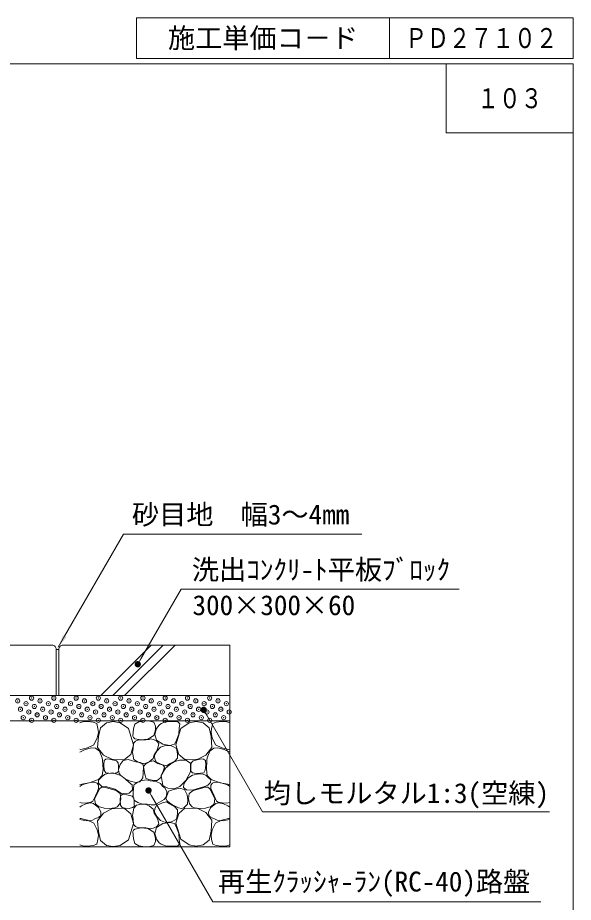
# Model space of a CAD drawing. Units: millimetres at full size, sheet at 1:10; details may follow other scales. Extents: x 5368 to 8106, y 2197 to 4063.
# Drawn here: x 7444 to 8106, y 3011 to 4063 of the extents above; entities that cross this region are included whole.
import ezdxf
from ezdxf.enums import TextEntityAlignment as Align

# ---------------------------------------------------------------- set-up
doc = ezdxf.new("R2010")
doc.units = ezdxf.units.MM
doc.header["$LTSCALE"] = 10
doc.header["$PDMODE"] = 32
doc.header["$PDSIZE"] = 5
doc.linetypes.add('USER1', pattern=[50, 37.5, -12.5])
for name, color, linetype, lineweight in [('_0-0_', 7, 'Continuous', 13), ('ハッチ', 4, 'Continuous', 13), ('寸法', 1, 'Continuous', 13), ('本体', 7, 'Continuous', 13)]:
    doc.layers.add(name, color=color, linetype=linetype, lineweight=lineweight)
doc.styles.add('ＭＳ ゴシック', font='')
doc.styles.get('ＭＳ ゴシック').set_extended_font_data('MS Gothic')

# ---------------------------------------------------------------- blocks, each defined once
blk = doc.blocks.new('filled_dot')
at = {"color": 0, "linetype": 'Continuous', "lineweight": -2, "const_width": 1.25}
blk.add_lwpolyline([(-0.625, 0, 1), (0.625, 0, 1)], format="xyb", close=True, dxfattribs=at)
blk = doc.blocks.new('filled_arrow')
at = {"color": 0, "linetype": 'Continuous', "lineweight": -2}
blk.add_solid([(7.5, 1.25), (0, 0), (7.5, -1.25)], dxfattribs=at)

msp = doc.modelspace()

# ---------------------------------------------------------------- linework, layer by layer
at = {"layer": '_0-0_'}
for p, q in [((7585.95, 4063.23), (8106.06, 4063.23)), ((7585.95, 4063.23), (7585.95, 4014.86)), ((7887.15, 4063.23), (7887.15, 4014.86)), ((8106.06, 4063.23), (8106.06, 4014.86)), ((7585.95, 4014.86), (8106.06, 4014.86)), ((7954.72, 4008.37), (7954.72, 3926.37)), ((8106.06, 3926.37), (7954.72, 3926.37))]:
    msp.add_line(p, q, dxfattribs=at)
at = {"layer": '_0-0_', "color": 6}
msp.add_lwpolyline([(8106.06, 4008.37), (5367.94, 4008.37), (5367.94, 2196.56), (8106.06, 2196.56)], close=True, dxfattribs=at)
at = {"layer": 'ハッチ'}
for p, q in [((7603.39, 3316.54), (7543.39, 3256.54)), ((7617.54, 3316.54), (7557.54, 3256.54))]:
    msp.add_line(p, q, dxfattribs=at)
at = {"layer": 'ハッチ', "linetype": 'USER1'}
msp.add_line((7631.68, 3316.54), (7571.68, 3256.54), dxfattribs=at)
at = {"layer": 'ハッチ'}
for points in [[(7539.01, 3206.33), (7540.42, 3212.5), (7539.86, 3217.56), (7538.45, 3223.18), (7534.24, 3224.86), (7527.49, 3225.7), (7521.87, 3225.42), (7518.24, 3224.01)], [(7676.06, 3206.33), (7674.66, 3212.5), (7675.22, 3217.56), (7676.63, 3223.18), (7680.84, 3224.86), (7687.58, 3225.7), (7693.2, 3225.42), (7696.84, 3224.01)], [(7518.24, 3192.88), (7519.62, 3192.57), (7527.49, 3194.53), (7535.08, 3198.18), (7539.01, 3206.33)], [(7696.84, 3192.88), (7695.45, 3192.57), (7687.58, 3194.53), (7680, 3198.18), (7676.06, 3206.33)], [(7544.91, 3182.46), (7541.82, 3190.32), (7537.05, 3193.97), (7532.27, 3194.53), (7524.68, 3192.57), (7518.24, 3189.28)], [(7670.16, 3182.46), (7673.25, 3190.32), (7678.03, 3193.97), (7682.81, 3194.53), (7690.39, 3192.57), (7696.84, 3189.28)], [(7518.24, 3150.88), (7529.52, 3152.88), (7540.42, 3156.62), (7544.91, 3161.68), (7546.01, 3169.12), (7545.48, 3179.65), (7544.91, 3182.46)], [(7696.84, 3150.88), (7685.55, 3152.88), (7674.66, 3156.62), (7670.16, 3161.68), (7669.07, 3169.12), (7669.6, 3179.65), (7670.16, 3182.46)], [(7533.87, 3130.83), (7536.8, 3137.34), (7539.24, 3142.38), (7540.71, 3145.96), (7540.71, 3149.87), (7538.76, 3152.47), (7535.83, 3153.61), (7530.62, 3153.12), (7524.59, 3151.66), (7520.2, 3150.03), (7518.24, 3148.42)], [(7681.2, 3130.83), (7678.27, 3137.34), (7675.83, 3142.38), (7674.37, 3145.96), (7674.37, 3149.87), (7676.32, 3152.47), (7679.25, 3153.61), (7684.46, 3153.12), (7690.48, 3151.66), (7694.88, 3150.03), (7696.84, 3148.42)], [(7518.24, 3129.25), (7521.66, 3128.39), (7527.36, 3128.88), (7531.92, 3129.86), (7533.87, 3130.83)], [(7541.03, 3111.96), (7543.15, 3113.91), (7543.48, 3117.82), (7541.03, 3123.02), (7537.13, 3126.11), (7534.69, 3128.07), (7530.94, 3128.88), (7525.48, 3127.92), (7520.47, 3125.49), (7518.24, 3123.88)], [(7674.04, 3111.96), (7671.93, 3113.91), (7671.6, 3117.82), (7674.04, 3123.02), (7677.95, 3126.11), (7680.39, 3128.07), (7684.14, 3128.88), (7689.59, 3127.92), (7694.61, 3125.49), (7696.84, 3123.88)], [(7696.84, 3129.25), (7693.41, 3128.39), (7687.72, 3128.88), (7683.16, 3129.86), (7681.2, 3130.83)], [(7518.24, 3109.34), (7518.32, 3109.31), (7526.2, 3107.74), (7533.38, 3108.54), (7536.31, 3109.85), (7539.24, 3110.98), (7541.03, 3111.96)], [(7518.24, 3110.2), (7519.62, 3110.52), (7527.49, 3108.55), (7535.08, 3104.9), (7539.01, 3096.76)], [(7696.84, 3109.34), (7696.76, 3109.31), (7688.88, 3107.74), (7681.69, 3108.54), (7678.76, 3109.85), (7675.83, 3110.98), (7674.04, 3111.96)], [(7696.84, 3110.2), (7695.45, 3110.52), (7687.58, 3108.55), (7680, 3104.9), (7676.06, 3096.76)], [(7539.01, 3096.76), (7540.42, 3090.58), (7539.86, 3085.52), (7538.45, 3079.91), (7534.24, 3078.22), (7527.49, 3077.38), (7521.87, 3077.66), (7518.24, 3079.07)], [(7676.06, 3096.76), (7674.66, 3090.58), (7675.22, 3085.52), (7676.63, 3079.91), (7680.84, 3078.22), (7687.58, 3077.38), (7693.2, 3077.66), (7696.84, 3079.07)]]:
    msp.add_lwpolyline(points, dxfattribs=at)
for points in [[(7558.17, 3225.57), (7549.99, 3224.13), (7542.77, 3218.36), (7540.37, 3207.78), (7539.4, 3194.8), (7546.62, 3185.66), (7556.25, 3180.85), (7571.65, 3180.37), (7578.86, 3186.62), (7582.23, 3198.16), (7576.46, 3217.4), (7566.35, 3224.13)], [(7581.52, 3208.12), (7582.18, 3216.91), (7583.72, 3222.63), (7588.56, 3225.27), (7595.82, 3226.36), (7601.54, 3226.14), (7606.59, 3225.05), (7608.35, 3220.21), (7608.35, 3216.03), (7606.59, 3209), (7599.34, 3204.83), (7591.2, 3203.95), (7583.72, 3205.27), (7582.18, 3206.58)], [(7615.09, 3223.34), (7621.4, 3225.6), (7634.77, 3225.6), (7637.29, 3223.08), (7636.54, 3217.79), (7636.03, 3210.73), (7632.75, 3201.66), (7630.99, 3198.63), (7625.44, 3197.37), (7617.11, 3198.88), (7609.8, 3203.42), (7607.78, 3210.48), (7609.54, 3217.54), (7612.82, 3221.57)], [(7656.91, 3225.57), (7665.09, 3224.13), (7672.31, 3218.36), (7674.71, 3207.78), (7675.67, 3194.8), (7668.46, 3185.66), (7658.83, 3180.85), (7643.43, 3180.37), (7636.21, 3186.62), (7632.84, 3198.16), (7638.62, 3217.4), (7648.72, 3224.13)], [(7581.64, 3195.5), (7582.82, 3200.4), (7584.59, 3202.36), (7587.53, 3203.54), (7596.95, 3203.93), (7601.08, 3204.52), (7603.04, 3205.11), (7606.96, 3203.93), (7609.91, 3202.36), (7612.26, 3199.42), (7611.48, 3195.5), (7610.11, 3190.98), (7606.96, 3186.28), (7605.59, 3181.77), (7601.08, 3177.84), (7596.76, 3176.27), (7591.85, 3175.69), (7587.63, 3177.4), (7582.63, 3180.39), (7580.86, 3189.02), (7581.64, 3193.73)], [(7610.5, 3190.79), (7614.42, 3195.1), (7620.39, 3197.37), (7627.2, 3196.87), (7629.22, 3196.11), (7633.26, 3193.59), (7634.77, 3187.29), (7634.52, 3182.25), (7631.49, 3178.72), (7625.18, 3175.19), (7621.4, 3172.92), (7616.61, 3174.18), (7609.8, 3177.2), (7607.55, 3180.78), (7607.16, 3184.71), (7608.93, 3188.04)], [(7564.44, 3168.44), (7564.44, 3172.5), (7564.1, 3176.55), (7561.9, 3179.09), (7555.31, 3180.61), (7551.59, 3181.45), (7549.39, 3180.95), (7547.19, 3179.26), (7546.86, 3174.19), (7547.36, 3167.77), (7549.19, 3164.71), (7552.88, 3164.09), (7557.96, 3163.78), (7562.42, 3164.71), (7564.61, 3166.58)], [(7567.03, 3161.52), (7565.29, 3164.03), (7564.27, 3168.76), (7566.22, 3174.4), (7570.11, 3179.48), (7576.07, 3180.35), (7585.04, 3177.96), (7590.22, 3176.84), (7593.18, 3175.12), (7594.23, 3172.07), (7593.76, 3164.44), (7593.48, 3158.77), (7589.62, 3154.06), (7584.97, 3153.18), (7578.07, 3154.92), (7572.48, 3157.61)], [(7594.23, 3172.07), (7596.85, 3175.32), (7602.15, 3178.34), (7606.05, 3178.92), (7611.32, 3175.61), (7617.76, 3173.85), (7619.12, 3171.32), (7617.37, 3166.83), (7614.24, 3158.84), (7610.54, 3155.53), (7606.44, 3155.53), (7600.34, 3156.82), (7596.85, 3158.29), (7596.03, 3161.49), (7595.53, 3165.2)], [(7631.95, 3178.25), (7637.01, 3179.65), (7640.94, 3179.93), (7644.59, 3179.65), (7649.93, 3176), (7649.93, 3165.89), (7644.59, 3155.5), (7637.55, 3148.61), (7631.34, 3145.93), (7622.95, 3146.27), (7617.34, 3149.6), (7615.37, 3161.4), (7620.15, 3170.1), (7626.33, 3175.16)], [(7650.64, 3168.44), (7650.64, 3172.5), (7650.98, 3176.55), (7653.18, 3179.09), (7659.77, 3180.61), (7663.49, 3181.45), (7665.69, 3180.95), (7667.88, 3179.26), (7668.22, 3174.19), (7667.71, 3167.77), (7665.89, 3164.71), (7662.2, 3164.09), (7657.12, 3163.78), (7652.66, 3164.71), (7650.47, 3166.58)], [(7581.05, 3144.32), (7580.45, 3150.29), (7577.08, 3152.99), (7572.48, 3157.61), (7567.03, 3161.52), (7557.72, 3164.77), (7551.82, 3164.03), (7547.76, 3162.55), (7544.62, 3159.79), (7540.37, 3156.1), (7540.74, 3152.22), (7544.62, 3148.35), (7550.6, 3148.1), (7560.15, 3145.32), (7568.11, 3140.15), (7577.07, 3140.55)], [(7641.91, 3147.27), (7642.08, 3151.13), (7643.76, 3153.81), (7647.12, 3158.34), (7652.66, 3161.78), (7659.89, 3163.63), (7664.81, 3163.01), (7668.2, 3161.78), (7670.81, 3159.48), (7674.35, 3156.4), (7674.04, 3153.17), (7670.81, 3149.95), (7666.04, 3147.95), (7662.81, 3147.18), (7652.49, 3144.08), (7645.44, 3144.59)], [(7560.08, 3122.86), (7562.85, 3124.16), (7566.1, 3127.74), (7567.24, 3133.6), (7566.43, 3139.94), (7561.71, 3143.68), (7552.76, 3146.12), (7547.71, 3147.75), (7544.29, 3147.75), (7541.85, 3145.64), (7538.43, 3138.8), (7535.83, 3133.76), (7536.8, 3127.74), (7540.38, 3124.65), (7547.22, 3122.7), (7553.41, 3122.21)], [(7583.12, 3150.85), (7587.29, 3153.62), (7590.32, 3155.22), (7597.59, 3156.16), (7602.03, 3155.35), (7609.3, 3154.55), (7614.41, 3151.99), (7616.7, 3148.9), (7619.8, 3146.34), (7621.81, 3142.17), (7621.41, 3136.53), (7618.72, 3132.76), (7613.34, 3129.8), (7607.68, 3126.71), (7603.38, 3126.57), (7598.4, 3127.38), (7591.67, 3127.78), (7587.36, 3129.4), (7583.6, 3131.95), (7581.98, 3135.85), (7581.98, 3142.17), (7582.65, 3149.44)], [(7655, 3122.86), (7652.23, 3124.16), (7648.97, 3127.74), (7647.83, 3133.6), (7648.65, 3139.94), (7653.37, 3143.68), (7662.32, 3146.12), (7667.37, 3147.75), (7670.79, 3147.75), (7673.23, 3145.64), (7676.65, 3138.8), (7679.25, 3133.76), (7678.27, 3127.74), (7674.69, 3124.65), (7667.86, 3122.7), (7661.67, 3122.21)], [(7583.11, 3126.85), (7583.11, 3130.7), (7582.79, 3134.55), (7580.7, 3136.96), (7574.44, 3138.4), (7570.9, 3139.21), (7568.82, 3138.72), (7566.73, 3137.12), (7566.41, 3132.3), (7566.89, 3126.2), (7568.62, 3123.3), (7572.13, 3122.71), (7576.95, 3122.42), (7581.19, 3123.3), (7583.27, 3125.08)], [(7625.46, 3128.65), (7622.27, 3131.17), (7620.93, 3134.19), (7622.61, 3139.22), (7623.79, 3142.74), (7628.82, 3144.59), (7637.21, 3146.27), (7642.92, 3144.92), (7646.28, 3138.55), (7646.95, 3132.51), (7646.61, 3127.31), (7642.08, 3123.12), (7639.23, 3122.11), (7635.87, 3122.95), (7628.82, 3126.64)], [(7581.64, 3107.59), (7582.82, 3102.68), (7584.59, 3100.72), (7587.53, 3099.54), (7596.95, 3099.15), (7601.08, 3098.56), (7603.04, 3097.97), (7606.96, 3099.15), (7609.91, 3100.72), (7612.26, 3103.66), (7611.48, 3107.59), (7610.11, 3112.1), (7606.96, 3116.81), (7605.59, 3121.32), (7601.08, 3125.24), (7596.76, 3126.81), (7591.85, 3127.4), (7585.96, 3126.22), (7582.63, 3122.69), (7580.86, 3114.06), (7581.64, 3109.35)], [(7610.5, 3112.29), (7614.42, 3107.98), (7620.39, 3105.71), (7627.2, 3106.22), (7629.22, 3106.97), (7633.26, 3109.49), (7634.77, 3115.8), (7634.52, 3120.84), (7631.49, 3124.37), (7625.18, 3127.9), (7621.4, 3130.16), (7616.61, 3128.9), (7609.8, 3125.88), (7607.55, 3122.3), (7607.16, 3118.37), (7608.93, 3115.04)], [(7558.17, 3076.94), (7549.99, 3078.39), (7542.77, 3084.16), (7540.37, 3094.74), (7539.4, 3107.72), (7546.62, 3116.86), (7556.25, 3121.67), (7571.65, 3122.15), (7578.86, 3115.9), (7582.23, 3104.36), (7576.46, 3085.12), (7566.35, 3078.39)], [(7656.91, 3077.51), (7665.09, 3078.95), (7672.31, 3084.72), (7674.71, 3095.3), (7675.67, 3108.29), (7668.46, 3117.42), (7658.83, 3122.23), (7643.43, 3122.71), (7636.21, 3116.46), (7632.84, 3104.92), (7638.62, 3085.68), (7648.72, 3078.95)], [(7615.09, 3079.75), (7621.4, 3077.48), (7634.77, 3077.48), (7637.29, 3080), (7636.54, 3085.29), (7636.03, 3092.35), (7632.75, 3101.43), (7630.99, 3104.45), (7625.44, 3105.71), (7617.11, 3104.2), (7609.8, 3099.66), (7607.78, 3092.6), (7609.54, 3085.55), (7612.82, 3081.51)], [(7581.52, 3094.96), (7582.18, 3086.17), (7583.72, 3080.45), (7588.56, 3077.82), (7595.82, 3076.72), (7601.54, 3076.94), (7606.59, 3078.04), (7608.35, 3082.87), (7608.35, 3087.05), (7606.59, 3094.08), (7599.34, 3098.26), (7591.2, 3099.13), (7583.72, 3097.82), (7582.18, 3096.5)]]:
    msp.add_lwpolyline(points, close=True, dxfattribs=at)
for p in [(7444.28, 3250.28), (7460.86, 3253.59), (7470.8, 3250.28), (7487.37, 3253.59), (7497.32, 3250.28), (7513.89, 3253.59), (7523.83, 3250.28), (7540.4, 3253.59), (7550.35, 3250.28), (7566.92, 3253.59), (7576.86, 3250.28), (7593.44, 3253.59), (7603.38, 3250.28), (7619.95, 3253.59), (7629.9, 3250.28), (7646.47, 3253.59), (7656.41, 3250.28), (7672.99, 3253.59), (7682.93, 3250.28), (7447.6, 3240.33), (7454.23, 3246.96), (7464.17, 3243.65), (7474.11, 3240.33), (7480.74, 3246.96), (7490.69, 3243.65), (7500.63, 3240.33), (7507.26, 3246.96), (7517.2, 3243.65), (7527.15, 3240.33), (7533.78, 3246.96), (7543.72, 3243.65), (7553.66, 3240.33), (7560.29, 3246.96), (7570.24, 3243.65), (7580.18, 3240.33), (7586.81, 3246.96), (7596.75, 3243.65), (7606.7, 3240.33), (7613.33, 3246.96), (7623.27, 3243.65), (7633.21, 3240.33), (7639.84, 3246.96), (7649.79, 3243.65), (7659.73, 3240.33), (7666.36, 3246.96), (7676.3, 3243.65), (7686.25, 3240.33), (7692.87, 3246.96), (7450.91, 3230.39), (7457.54, 3237.02), (7467.48, 3233.7), (7477.43, 3230.39), (7484.06, 3237.02), (7494, 3233.7), (7503.94, 3230.39), (7510.57, 3237.02), (7520.52, 3233.7), (7530.46, 3230.39), (7537.09, 3237.02), (7547.03, 3233.7), (7556.98, 3230.39), (7563.61, 3237.02), (7573.55, 3233.7), (7583.49, 3230.39), (7590.12, 3237.02), (7600.07, 3233.7), (7610.01, 3230.39), (7616.64, 3237.02), (7626.58, 3233.7), (7636.53, 3230.39), (7643.16, 3237.02), (7653.1, 3233.7), (7663.04, 3230.39), (7669.67, 3237.02), (7679.62, 3233.7), (7689.56, 3230.39), (7696.19, 3237.02), (7460.86, 3227.08), (7487.37, 3227.08), (7513.89, 3227.08), (7540.4, 3227.08), (7566.92, 3227.08), (7593.44, 3227.08), (7619.95, 3227.08), (7646.47, 3227.08), (7672.99, 3227.08)]:
    msp.add_point(p, dxfattribs=at)
at = {"layer": '寸法'}
for p, q in [((7570.32, 3448.63), (7854.33, 3448.63)), ((7638.81, 3383.18), (7970.03, 3383.18)), ((7735.9, 3118.2), (8077.76, 3118.2)), ((7676.68, 3011.05), (8067.54, 3011.05))]:
    msp.add_line(p, q, dxfattribs=at)
for points in [[(7492.7, 3314.17), (7500.2, 3327.16), (7570.32, 3448.63)], [(7587.27, 3293.91), (7591.02, 3300.41), (7638.81, 3383.18)], [(7665.79, 3239.63), (7669.54, 3233.13), (7735.9, 3118.2)], [(7600.11, 3143.67), (7603.86, 3137.18), (7676.68, 3011.05)]]:
    msp.add_lwpolyline(points, dxfattribs=at)
at = {"layer": '本体'}
for p, q in [((7485.26, 3316.54), (7045.26, 3316.54)), ((7498.26, 3316.54), (7696.95, 3316.54)), ((7696.95, 3076.54), (7696.95, 3316.54)), ((7490.26, 3256.54), (7490.26, 3311.54)), ((7490.26, 3311.54), (7493.26, 3311.54)), ((7493.26, 3256.54), (7493.26, 3311.54)), ((6907.52, 3256.54), (7696.95, 3256.54)), ((6907.52, 3226.54), (7696.95, 3226.54)), ((6907.52, 3076.54), (7696.95, 3076.54))]:
    msp.add_line(p, q, dxfattribs=at)
for centre, start, end in [((7485.26, 3311.54), 359.99804, 90.00081), ((7498.26, 3311.54), 89.99919, 180.00196)]:
    msp.add_arc(centre, 5, start, end, dxfattribs=at)

# ---------------------------------------------------------------- block references
at = {"layer": '寸法'}
for name, p, xscale, yscale, rotation in [('filled_arrow', (7492.7, 3314.17), 2, 2, 60), ('filled_dot', (7587.27, 3293.91), 3, 3, 60), ('filled_dot', (7665.79, 3239.63), 3, 3, 300), ('filled_dot', (7600.11, 3143.67), 3, 3, 300)]:
    msp.add_blockref(name, p, dxfattribs=dict(at, xscale=xscale, yscale=yscale, rotation=rotation))

# ---------------------------------------------------------------- texts
at = {"layer": '_0-0_', "style": 'ＭＳ ゴシック'}
msp.add_text('施工単価コ－ド', height=23.74, dxfattribs=at).set_placement((7736.55, 4039.05), align=Align.MIDDLE_CENTER)
at = {"layer": '_0-0_', "style": 'ＭＳ ゴシック', "width": 0.8}
for s, p in [('ＰＤ２７１０２', (7996.61, 4039.05)), ('１０３', (8030.39, 3967.37))]:
    msp.add_text(s, height=23.74, dxfattribs=at).set_placement(p, align=Align.MIDDLE_CENTER)
at = {"layer": '寸法', "color": 3, "style": 'ＭＳ ゴシック'}
for s, p in [('砂目地\u3000幅3～4mm', (7580.34, 3453.07)), ('洗出ｺﾝｸﾘ-ﾄ平板ﾌﾞﾛｯｸ', (7651.69, 3387.48)), ('300×300×60', (7652.5, 3345.2)), ('均しモルタル1:3(空練)', (7737.3, 3121.56)), ('再生ｸﾗｯｼｬ-ﾗﾝ(RC-40)路盤', (7682.76, 3016.31))]:
    msp.add_text(s, height=23.74, dxfattribs=at).set_placement(p, align=Align.BOTTOM_LEFT)

doc.saveas('drawing.dxf')
